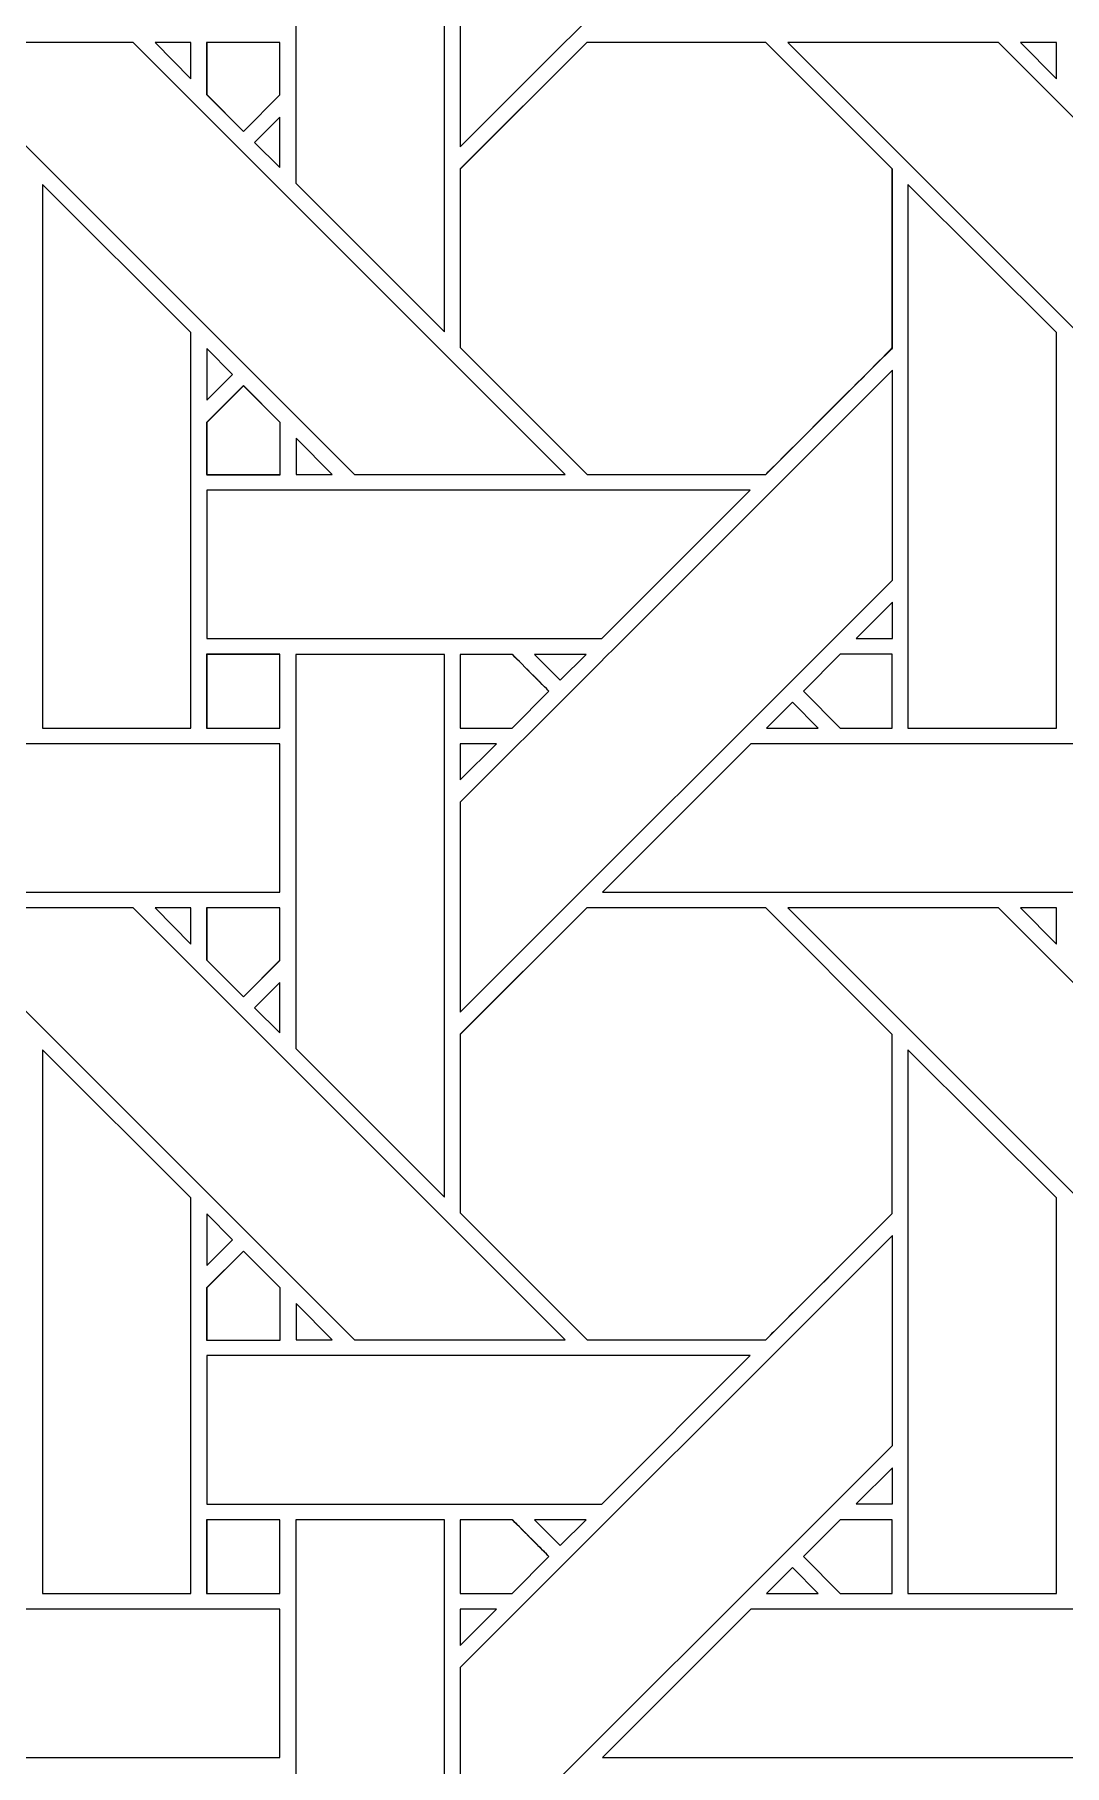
# Model space of a CAD drawing. Header units: inches. Extents: x 3.4 to 21.4, y 0.1 to 18.1.
# Drawn here: x 5.513 to 6.642, y 11.712 to 13.61 of the extents above; entities that cross this region are included whole.
import ezdxf

# ---------------------------------------------------------------- set-up
doc = ezdxf.new("R2010")
doc.units = ezdxf.units.IN
doc.header["$MEASUREMENT"] = 0
doc.layers.add('Design', color=7, linetype='Continuous', lineweight=0)

msp = doc.modelspace()

# ---------------------------------------------------------------- linework, layer by layer
at = {"layer": 'Design'}
for points, knots in [([(3.3829, 18.0948), (3.3829, 18.0948), (3.3829, 0.0948), (3.3829, 0.0948), (3.3829, 0.0948), (21.3829, 0.0948), (21.3829, 0.0948), (21.3829, 0.0948), (21.3829, 18.0948), (21.3829, 18.0948), (21.3829, 18.0948), (3.3829, 18.0948), (3.3829, 18.0948)], [0, 0, 0, 0, 1, 1, 1, 2, 2, 2, 3, 3, 3, 4, 4, 4, 4]), ([(4.2402, 17.2374), (4.2402, 17.2374), (4.2402, 0.9521), (4.2402, 0.9521), (4.2402, 0.9521), (20.5255, 0.9521), (20.5255, 0.9521), (20.5255, 0.9521), (20.5255, 17.2374), (20.5255, 17.2374), (20.5255, 17.2374), (4.2402, 17.2374), (4.2402, 17.2374)], [0, 0, 0, 0, 1, 1, 1, 2, 2, 2, 3, 3, 3, 4, 4, 4, 4]), ([(6.1154, 13.8528), (6.1567, 13.8939), (6.3965, 14.1338), (6.453, 14.1903), (6.453, 14.1903), (6.453, 13.9603), (6.453, 13.9603), (6.453, 13.9603), (5.9793, 13.4866), (5.9793, 13.4866), (5.9793, 13.4866), (5.9793, 13.7167), (5.9793, 13.7167), (5.9793, 13.7167), (6.1154, 13.8528), (6.1154, 13.8528)], [0, 0, 0, 0, 1, 1, 1, 2, 2, 2, 3, 3, 3, 4, 4, 4, 5, 5, 5, 5]), ([(5.9622, 13.8788), (5.9622, 13.8788), (5.9622, 13.2837), (5.9622, 13.2837), (5.9622, 13.2837), (5.7992, 13.4466), (5.7992, 13.4466), (5.7992, 13.4466), (5.7992, 13.8788), (5.7992, 13.8788), (5.7992, 13.8788), (5.9622, 13.8788), (5.9622, 13.8788)], [0, 0, 0, 0, 1, 1, 1, 2, 2, 2, 3, 3, 3, 4, 4, 4, 4]), ([(5.6207, 13.601), (5.6207, 13.601), (6.0943, 13.1273), (6.0943, 13.1273), (6.0943, 13.1273), (5.8633, 13.1273), (5.8633, 13.1273), (5.8633, 13.1273), (5.3897, 13.601), (5.3897, 13.601), (5.3897, 13.601), (5.6207, 13.601), (5.6207, 13.601)], [0, 0, 0, 0, 1, 1, 1, 2, 2, 2, 3, 3, 3, 4, 4, 4, 4]), ([(5.6842, 13.601), (5.6842, 13.601), (5.6842, 13.5611), (5.6842, 13.5611), (5.6842, 13.5611), (5.6448, 13.601), (5.6448, 13.601), (5.6448, 13.601), (5.6842, 13.601), (5.6842, 13.601)], [0, 0, 0, 0, 1, 1, 1, 2, 2, 2, 3, 3, 3, 3]), ([(5.7816, 13.601), (5.7816, 13.601), (5.7816, 13.5435), (5.7816, 13.5435), (5.7816, 13.5435), (5.7416, 13.5035), (5.7416, 13.5035), (5.7416, 13.5035), (5.7013, 13.5438), (5.7013, 13.5438), (5.7013, 13.5438), (5.7013, 13.601), (5.7013, 13.601), (5.7013, 13.601), (5.7816, 13.601), (5.7816, 13.601)], [0, 0, 0, 0, 1, 1, 1, 2, 2, 2, 3, 3, 3, 4, 4, 4, 5, 5, 5, 5]), ([(5.7418, 13.5034), (5.7418, 13.5034), (5.7014, 13.5438), (5.7014, 13.5438), (5.7014, 13.5438), (5.7014, 13.601), (5.7014, 13.601), (5.7014, 13.601), (5.7817, 13.601), (5.7817, 13.601), (5.7817, 13.601), (5.7817, 13.5434), (5.7817, 13.5434), (5.7817, 13.5434), (5.7418, 13.5034), (5.7418, 13.5034)], [0, 0, 0, 0, 1, 1, 1, 2, 2, 2, 3, 3, 3, 4, 4, 4, 5, 5, 5, 5]), ([(6.1179, 13.601), (6.1179, 13.601), (6.3142, 13.601), (6.3142, 13.601), (6.3142, 13.601), (6.4528, 13.4623), (6.4528, 13.4623), (6.4528, 13.4623), (6.4528, 13.2661), (6.4528, 13.2661), (6.435, 13.2482), (6.3231, 13.1364), (6.3141, 13.1274), (6.3141, 13.1274), (6.1184, 13.1274), (6.1184, 13.1274), (6.1184, 13.1274), (5.9792, 13.2667), (5.9792, 13.2667), (5.9792, 13.2667), (5.9792, 13.4623), (5.9792, 13.4623), (5.9792, 13.4623), (6.1179, 13.601), (6.1179, 13.601)], [0, 0, 0, 0, 1, 1, 1, 2, 2, 2, 3, 3, 3, 4, 4, 4, 5, 5, 5, 6, 6, 6, 7, 7, 7, 8, 8, 8, 8]), ([(5.9793, 13.4622), (5.9793, 13.4622), (6.1179, 13.601), (6.1179, 13.601), (6.1179, 13.601), (6.3142, 13.601), (6.3142, 13.601), (6.3142, 13.601), (6.453, 13.4622), (6.453, 13.4622), (6.453, 13.4622), (6.453, 13.266), (6.453, 13.266), (6.4353, 13.2482), (6.3233, 13.1364), (6.3143, 13.1273), (6.3143, 13.1273), (6.1186, 13.1273), (6.1186, 13.1273), (6.1186, 13.1273), (5.9793, 13.2666), (5.9793, 13.2666), (5.9793, 13.2666), (5.9793, 13.4622), (5.9793, 13.4622)], [0, 0, 0, 0, 1, 1, 1, 2, 2, 2, 3, 3, 3, 4, 4, 4, 5, 5, 5, 6, 6, 6, 7, 7, 7, 8, 8, 8, 8]), ([(6.5694, 13.601), (6.5694, 13.601), (7.043, 13.1273), (7.043, 13.1273), (7.043, 13.1273), (6.812, 13.1273), (6.812, 13.1273), (6.812, 13.1273), (6.3385, 13.601), (6.3385, 13.601), (6.3385, 13.601), (6.5694, 13.601), (6.5694, 13.601)], [0, 0, 0, 0, 1, 1, 1, 2, 2, 2, 3, 3, 3, 4, 4, 4, 4]), ([(6.633, 13.601), (6.633, 13.601), (6.633, 13.5611), (6.633, 13.5611), (6.633, 13.5611), (6.5935, 13.601), (6.5935, 13.601), (6.5935, 13.601), (6.633, 13.601), (6.633, 13.601)], [0, 0, 0, 0, 1, 1, 1, 2, 2, 2, 3, 3, 3, 3]), ([(5.7817, 13.5191), (5.7817, 13.5191), (5.7817, 13.464), (5.7817, 13.464), (5.7817, 13.464), (5.7539, 13.4913), (5.7539, 13.4913), (5.7539, 13.4913), (5.7817, 13.5191), (5.7817, 13.5191)], [0, 0, 0, 0, 1, 1, 1, 2, 2, 2, 3, 3, 3, 3]), ([(5.6841, 13.283), (5.6841, 13.283), (5.6841, 12.8493), (5.6841, 12.8493), (5.6841, 12.8493), (5.5214, 12.8493), (5.5214, 12.8493), (5.5214, 12.8493), (5.5214, 13.4452), (5.5214, 13.4452), (5.5214, 13.4452), (5.6841, 13.283), (5.6841, 13.283)], [0, 0, 0, 0, 1, 1, 1, 2, 2, 2, 3, 3, 3, 4, 4, 4, 4]), ([(6.6329, 13.283), (6.6329, 13.283), (6.6329, 12.8493), (6.6329, 12.8493), (6.6329, 12.8493), (6.4701, 12.8493), (6.4701, 12.8493), (6.4701, 12.8493), (6.4701, 13.4452), (6.4701, 13.4452), (6.4701, 13.4452), (6.6329, 13.283), (6.6329, 13.283)], [0, 0, 0, 0, 1, 1, 1, 2, 2, 2, 3, 3, 3, 4, 4, 4, 4]), ([(5.7015, 13.2088), (5.7015, 13.2088), (5.7015, 13.2655), (5.7015, 13.2655), (5.7015, 13.2655), (5.7296, 13.2369), (5.7296, 13.2369), (5.7296, 13.2369), (5.7015, 13.2088), (5.7015, 13.2088)], [0, 0, 0, 0, 1, 1, 1, 2, 2, 2, 3, 3, 3, 3]), ([(6.1154, 12.904), (6.1567, 12.9451), (6.3965, 13.1851), (6.453, 13.2416), (6.453, 13.2416), (6.453, 13.0116), (6.453, 13.0116), (6.453, 13.0116), (5.9793, 12.5379), (5.9793, 12.5379), (5.9793, 12.5379), (5.9793, 12.768), (5.9793, 12.768), (5.9793, 12.768), (6.1154, 12.904), (6.1154, 12.904)], [0, 0, 0, 0, 1, 1, 1, 2, 2, 2, 3, 3, 3, 4, 4, 4, 5, 5, 5, 5]), ([(5.782, 13.1845), (5.782, 13.1845), (5.782, 13.1272), (5.782, 13.1272), (5.782, 13.1272), (5.7013, 13.1272), (5.7013, 13.1272), (5.7013, 13.1272), (5.7013, 13.1845), (5.7013, 13.1845), (5.7013, 13.1845), (5.7416, 13.2248), (5.7416, 13.2248), (5.7416, 13.2248), (5.782, 13.1845), (5.782, 13.1845)], [0, 0, 0, 0, 1, 1, 1, 2, 2, 2, 3, 3, 3, 4, 4, 4, 5, 5, 5, 5]), ([(5.7418, 13.2247), (5.7418, 13.2247), (5.7821, 13.1844), (5.7821, 13.1844), (5.7821, 13.1844), (5.7821, 13.1271), (5.7821, 13.1271), (5.7821, 13.1271), (5.7015, 13.1271), (5.7015, 13.1271), (5.7015, 13.1271), (5.7015, 13.1844), (5.7015, 13.1844), (5.7015, 13.1844), (5.7418, 13.2247), (5.7418, 13.2247)], [0, 0, 0, 0, 1, 1, 1, 2, 2, 2, 3, 3, 3, 4, 4, 4, 5, 5, 5, 5]), ([(5.7994, 13.1273), (5.7994, 13.1273), (5.7994, 13.1671), (5.7994, 13.1671), (5.7994, 13.1671), (5.8391, 13.1273), (5.8391, 13.1273), (5.8391, 13.1273), (5.7994, 13.1273), (5.7994, 13.1273)], [0, 0, 0, 0, 1, 1, 1, 2, 2, 2, 3, 3, 3, 3]), ([(5.7015, 12.9474), (5.7015, 12.9474), (5.7015, 13.1101), (5.7015, 13.1101), (5.7015, 13.1101), (6.2972, 13.1101), (6.2972, 13.1101), (6.2972, 13.1101), (6.1344, 12.9474), (6.1344, 12.9474), (6.1344, 12.9474), (5.7015, 12.9474), (5.7015, 12.9474)], [0, 0, 0, 0, 1, 1, 1, 2, 2, 2, 3, 3, 3, 4, 4, 4, 4]), ([(6.4132, 12.9474), (6.4132, 12.9474), (6.453, 12.9872), (6.453, 12.9872), (6.453, 12.9872), (6.453, 12.9474), (6.453, 12.9474), (6.453, 12.9474), (6.4132, 12.9474), (6.4132, 12.9474)], [0, 0, 0, 0, 1, 1, 1, 2, 2, 2, 3, 3, 3, 3]), ([(5.7816, 12.9302), (5.7816, 12.9302), (5.7816, 12.8494), (5.7816, 12.8494), (5.7816, 12.8494), (5.7013, 12.8494), (5.7013, 12.8494), (5.7013, 12.8494), (5.7013, 12.9302), (5.7013, 12.9302), (5.7013, 12.9302), (5.7816, 12.9302), (5.7816, 12.9302)], [0, 0, 0, 0, 1, 1, 1, 2, 2, 2, 3, 3, 3, 4, 4, 4, 4]), ([(5.7817, 12.9301), (5.7817, 12.9301), (5.7817, 12.8493), (5.7817, 12.8493), (5.7817, 12.8493), (5.7015, 12.8493), (5.7015, 12.8493), (5.7015, 12.8493), (5.7015, 12.9301), (5.7015, 12.9301), (5.7015, 12.9301), (5.7817, 12.9301), (5.7817, 12.9301)], [0, 0, 0, 0, 1, 1, 1, 2, 2, 2, 3, 3, 3, 4, 4, 4, 4]), ([(5.9622, 12.9301), (5.9622, 12.9301), (5.9622, 12.335), (5.9622, 12.335), (5.9622, 12.335), (5.7992, 12.4979), (5.7992, 12.4979), (5.7992, 12.4979), (5.7992, 12.9301), (5.7992, 12.9301), (5.7992, 12.9301), (5.9622, 12.9301), (5.9622, 12.9301)], [0, 0, 0, 0, 1, 1, 1, 2, 2, 2, 3, 3, 3, 4, 4, 4, 4]), ([(6.0766, 12.8898), (6.0766, 12.8898), (6.0362, 12.8494), (6.0362, 12.8494), (6.0362, 12.8494), (5.9792, 12.8494), (5.9792, 12.8494), (5.9792, 12.8494), (5.9792, 12.9301), (5.9792, 12.9301), (5.9792, 12.9301), (6.0363, 12.9301), (6.0363, 12.9301), (6.0414, 12.925), (6.0722, 12.8942), (6.0766, 12.8898)], [0, 0, 0, 0, 1, 1, 1, 2, 2, 2, 3, 3, 3, 4, 4, 4, 5, 5, 5, 5]), ([(5.9792, 12.9301), (5.9792, 12.9301), (6.0363, 12.9301), (6.0363, 12.9301), (6.0416, 12.9249), (6.0724, 12.8941), (6.0766, 12.8898), (6.0766, 12.8898), (6.0362, 12.8494), (6.0362, 12.8494), (6.0362, 12.8494), (5.9792, 12.8494), (5.9792, 12.8494), (5.9792, 12.8494), (5.9792, 12.9301), (5.9792, 12.9301)], [0, 0, 0, 0, 1, 1, 1, 2, 2, 2, 3, 3, 3, 4, 4, 4, 5, 5, 5, 5]), ([(6.0889, 12.9019), (6.0889, 12.9019), (6.0607, 12.9301), (6.0607, 12.9301), (6.0607, 12.9301), (6.1172, 12.9301), (6.1172, 12.9301), (6.1172, 12.9301), (6.0889, 12.9019), (6.0889, 12.9019)], [0, 0, 0, 0, 1, 1, 1, 2, 2, 2, 3, 3, 3, 3]), ([(6.3958, 12.8494), (6.3958, 12.8494), (6.3554, 12.8897), (6.3554, 12.8897), (6.3554, 12.8897), (6.3959, 12.9302), (6.3959, 12.9302), (6.3959, 12.9302), (6.4529, 12.9302), (6.4529, 12.9302), (6.4529, 12.9302), (6.4529, 12.8494), (6.4529, 12.8494), (6.4529, 12.8494), (6.3958, 12.8494), (6.3958, 12.8494)], [0, 0, 0, 0, 1, 1, 1, 2, 2, 2, 3, 3, 3, 4, 4, 4, 5, 5, 5, 5]), ([(6.3554, 12.8897), (6.3554, 12.8897), (6.3959, 12.9302), (6.3959, 12.9302), (6.3959, 12.9302), (6.4529, 12.9302), (6.4529, 12.9302), (6.4529, 12.9302), (6.4529, 12.8494), (6.4529, 12.8494), (6.4529, 12.8494), (6.3958, 12.8494), (6.3958, 12.8494), (6.3958, 12.8494), (6.3554, 12.8897), (6.3554, 12.8897)], [0, 0, 0, 0, 1, 1, 1, 2, 2, 2, 3, 3, 3, 4, 4, 4, 5, 5, 5, 5]), ([(6.3716, 12.8493), (6.3716, 12.8493), (6.3151, 12.8493), (6.3151, 12.8493), (6.3151, 12.8493), (6.3434, 12.8776), (6.3434, 12.8776), (6.3434, 12.8776), (6.3716, 12.8493), (6.3716, 12.8493)], [0, 0, 0, 0, 1, 1, 1, 2, 2, 2, 3, 3, 3, 3]), ([(5.3493, 12.8322), (5.3493, 12.8322), (5.7817, 12.8322), (5.7817, 12.8322), (5.7817, 12.8322), (5.7817, 12.6694), (5.7817, 12.6694), (5.7817, 12.6694), (5.1864, 12.6694), (5.1864, 12.6694), (5.1864, 12.6694), (5.3493, 12.8322), (5.3493, 12.8322)], [0, 0, 0, 0, 1, 1, 1, 2, 2, 2, 3, 3, 3, 4, 4, 4, 4]), ([(5.9793, 12.7924), (5.9793, 12.7924), (5.9793, 12.8322), (5.9793, 12.8322), (5.9793, 12.8322), (6.0191, 12.8322), (6.0191, 12.8322), (6.0191, 12.8322), (5.9793, 12.7924), (5.9793, 12.7924)], [0, 0, 0, 0, 1, 1, 1, 2, 2, 2, 3, 3, 3, 3]), ([(6.298, 12.8322), (6.298, 12.8322), (6.7304, 12.8322), (6.7304, 12.8322), (6.7304, 12.8322), (6.7304, 12.6694), (6.7304, 12.6694), (6.7304, 12.6694), (6.1351, 12.6694), (6.1351, 12.6694), (6.1351, 12.6694), (6.298, 12.8322), (6.298, 12.8322)], [0, 0, 0, 0, 1, 1, 1, 2, 2, 2, 3, 3, 3, 4, 4, 4, 4]), ([(5.6207, 12.6522), (5.6207, 12.6522), (6.0943, 12.1786), (6.0943, 12.1786), (6.0943, 12.1786), (5.8633, 12.1786), (5.8633, 12.1786), (5.8633, 12.1786), (5.3897, 12.6522), (5.3897, 12.6522), (5.3897, 12.6522), (5.6207, 12.6522), (5.6207, 12.6522)], [0, 0, 0, 0, 1, 1, 1, 2, 2, 2, 3, 3, 3, 4, 4, 4, 4]), ([(5.6842, 12.6522), (5.6842, 12.6522), (5.6842, 12.6124), (5.6842, 12.6124), (5.6842, 12.6124), (5.6448, 12.6522), (5.6448, 12.6522), (5.6448, 12.6522), (5.6842, 12.6522), (5.6842, 12.6522)], [0, 0, 0, 0, 1, 1, 1, 2, 2, 2, 3, 3, 3, 3]), ([(5.7816, 12.6523), (5.7816, 12.6523), (5.7816, 12.5947), (5.7816, 12.5947), (5.7816, 12.5947), (5.7416, 12.5548), (5.7416, 12.5548), (5.7416, 12.5548), (5.7013, 12.5951), (5.7013, 12.5951), (5.7013, 12.5951), (5.7013, 12.6523), (5.7013, 12.6523), (5.7013, 12.6523), (5.7816, 12.6523), (5.7816, 12.6523)], [0, 0, 0, 0, 1, 1, 1, 2, 2, 2, 3, 3, 3, 4, 4, 4, 5, 5, 5, 5]), ([(5.7418, 12.5547), (5.7418, 12.5547), (5.7014, 12.595), (5.7014, 12.595), (5.7014, 12.595), (5.7014, 12.6522), (5.7014, 12.6522), (5.7014, 12.6522), (5.7817, 12.6522), (5.7817, 12.6522), (5.7817, 12.6522), (5.7817, 12.5946), (5.7817, 12.5946), (5.7817, 12.5946), (5.7418, 12.5547), (5.7418, 12.5547)], [0, 0, 0, 0, 1, 1, 1, 2, 2, 2, 3, 3, 3, 4, 4, 4, 5, 5, 5, 5]), ([(6.1179, 12.6523), (6.1179, 12.6523), (6.3142, 12.6523), (6.3142, 12.6523), (6.3142, 12.6523), (6.4529, 12.5135), (6.4529, 12.5135), (6.4529, 12.5135), (6.4529, 12.3173), (6.4529, 12.3173), (6.4351, 12.2994), (6.3232, 12.1877), (6.3143, 12.1787), (6.3143, 12.1787), (6.1185, 12.1787), (6.1185, 12.1787), (6.1185, 12.1787), (5.9792, 12.3179), (5.9792, 12.3179), (5.9792, 12.3179), (5.9792, 12.5136), (5.9792, 12.5136), (5.9792, 12.5136), (6.1179, 12.6523), (6.1179, 12.6523)], [0, 0, 0, 0, 1, 1, 1, 2, 2, 2, 3, 3, 3, 4, 4, 4, 5, 5, 5, 6, 6, 6, 7, 7, 7, 8, 8, 8, 8]), ([(5.9793, 12.5135), (5.9793, 12.5135), (6.1179, 12.6523), (6.1179, 12.6523), (6.1179, 12.6523), (6.3142, 12.6523), (6.3142, 12.6523), (6.3142, 12.6523), (6.4529, 12.5135), (6.4529, 12.5135), (6.4529, 12.5135), (6.4529, 12.3173), (6.4529, 12.3173), (6.435, 12.2993), (6.3232, 12.1876), (6.3143, 12.1787), (6.3143, 12.1787), (6.1185, 12.1787), (6.1185, 12.1787), (6.1185, 12.1787), (5.9793, 12.3178), (5.9793, 12.3178), (5.9793, 12.3178), (5.9793, 12.5135), (5.9793, 12.5135)], [0, 0, 0, 0, 1, 1, 1, 2, 2, 2, 3, 3, 3, 4, 4, 4, 5, 5, 5, 6, 6, 6, 7, 7, 7, 8, 8, 8, 8]), ([(6.5694, 12.6522), (6.5694, 12.6522), (7.043, 12.1786), (7.043, 12.1786), (7.043, 12.1786), (6.812, 12.1786), (6.812, 12.1786), (6.812, 12.1786), (6.3385, 12.6522), (6.3385, 12.6522), (6.3385, 12.6522), (6.5694, 12.6522), (6.5694, 12.6522)], [0, 0, 0, 0, 1, 1, 1, 2, 2, 2, 3, 3, 3, 4, 4, 4, 4]), ([(6.633, 12.6522), (6.633, 12.6522), (6.633, 12.6124), (6.633, 12.6124), (6.633, 12.6124), (6.5935, 12.6522), (6.5935, 12.6522), (6.5935, 12.6522), (6.633, 12.6522), (6.633, 12.6522)], [0, 0, 0, 0, 1, 1, 1, 2, 2, 2, 3, 3, 3, 3]), ([(5.7817, 12.5704), (5.7817, 12.5704), (5.7817, 12.5152), (5.7817, 12.5152), (5.7817, 12.5152), (5.7539, 12.5426), (5.7539, 12.5426), (5.7539, 12.5426), (5.7817, 12.5704), (5.7817, 12.5704)], [0, 0, 0, 0, 1, 1, 1, 2, 2, 2, 3, 3, 3, 3]), ([(5.6841, 12.3343), (5.6841, 12.3343), (5.6841, 11.9006), (5.6841, 11.9006), (5.6841, 11.9006), (5.5214, 11.9006), (5.5214, 11.9006), (5.5214, 11.9006), (5.5214, 12.4964), (5.5214, 12.4964), (5.5214, 12.4964), (5.6841, 12.3343), (5.6841, 12.3343)], [0, 0, 0, 0, 1, 1, 1, 2, 2, 2, 3, 3, 3, 4, 4, 4, 4]), ([(6.6329, 12.3343), (6.6329, 12.3343), (6.6329, 11.9006), (6.6329, 11.9006), (6.6329, 11.9006), (6.4701, 11.9006), (6.4701, 11.9006), (6.4701, 11.9006), (6.4701, 12.4964), (6.4701, 12.4964), (6.4701, 12.4964), (6.6329, 12.3343), (6.6329, 12.3343)], [0, 0, 0, 0, 1, 1, 1, 2, 2, 2, 3, 3, 3, 4, 4, 4, 4]), ([(5.7015, 12.26), (5.7015, 12.26), (5.7015, 12.3168), (5.7015, 12.3168), (5.7015, 12.3168), (5.7296, 12.2882), (5.7296, 12.2882), (5.7296, 12.2882), (5.7015, 12.26), (5.7015, 12.26)], [0, 0, 0, 0, 1, 1, 1, 2, 2, 2, 3, 3, 3, 3]), ([(5.9793, 11.8193), (5.9793, 11.8193), (6.453, 12.2929), (6.453, 12.2929), (6.453, 12.2929), (6.453, 12.0628), (6.453, 12.0628), (6.453, 12.0628), (5.9793, 11.5892), (5.9793, 11.5892), (5.9793, 11.5892), (5.9793, 11.8193), (5.9793, 11.8193)], [0, 0, 0, 0, 1, 1, 1, 2, 2, 2, 3, 3, 3, 4, 4, 4, 4]), ([(5.782, 12.2357), (5.782, 12.2357), (5.782, 12.1784), (5.782, 12.1784), (5.782, 12.1784), (5.7013, 12.1784), (5.7013, 12.1784), (5.7013, 12.1784), (5.7013, 12.2357), (5.7013, 12.2357), (5.7013, 12.2357), (5.7416, 12.276), (5.7416, 12.276), (5.7416, 12.276), (5.782, 12.2357), (5.782, 12.2357)], [0, 0, 0, 0, 1, 1, 1, 2, 2, 2, 3, 3, 3, 4, 4, 4, 5, 5, 5, 5]), ([(5.7418, 12.276), (5.7418, 12.276), (5.7821, 12.2357), (5.7821, 12.2357), (5.7821, 12.2357), (5.7821, 12.1784), (5.7821, 12.1784), (5.7821, 12.1784), (5.7015, 12.1784), (5.7015, 12.1784), (5.7015, 12.1784), (5.7015, 12.2356), (5.7015, 12.2356), (5.7015, 12.2356), (5.7418, 12.276), (5.7418, 12.276)], [0, 0, 0, 0, 1, 1, 1, 2, 2, 2, 3, 3, 3, 4, 4, 4, 5, 5, 5, 5]), ([(5.7994, 12.1786), (5.7994, 12.1786), (5.7994, 12.2184), (5.7994, 12.2184), (5.7994, 12.2184), (5.8391, 12.1786), (5.8391, 12.1786), (5.8391, 12.1786), (5.7994, 12.1786), (5.7994, 12.1786)], [0, 0, 0, 0, 1, 1, 1, 2, 2, 2, 3, 3, 3, 3]), ([(5.7015, 11.9986), (5.7015, 11.9986), (5.7015, 12.1613), (5.7015, 12.1613), (5.7015, 12.1613), (6.2972, 12.1613), (6.2972, 12.1613), (6.2972, 12.1613), (6.1344, 11.9986), (6.1344, 11.9986), (6.1344, 11.9986), (5.7015, 11.9986), (5.7015, 11.9986)], [0, 0, 0, 0, 1, 1, 1, 2, 2, 2, 3, 3, 3, 4, 4, 4, 4]), ([(6.4132, 11.9987), (6.4132, 11.9987), (6.453, 12.0384), (6.453, 12.0384), (6.453, 12.0384), (6.453, 11.9987), (6.453, 11.9987), (6.453, 11.9987), (6.4132, 11.9987), (6.4132, 11.9987)], [0, 0, 0, 0, 1, 1, 1, 2, 2, 2, 3, 3, 3, 3]), ([(5.7816, 11.9814), (5.7816, 11.9814), (5.7816, 11.9006), (5.7816, 11.9006), (5.7816, 11.9006), (5.7013, 11.9006), (5.7013, 11.9006), (5.7013, 11.9006), (5.7013, 11.9814), (5.7013, 11.9814), (5.7013, 11.9814), (5.7816, 11.9814), (5.7816, 11.9814)], [0, 0, 0, 0, 1, 1, 1, 2, 2, 2, 3, 3, 3, 4, 4, 4, 4]), ([(5.7817, 11.9814), (5.7817, 11.9814), (5.7817, 11.9006), (5.7817, 11.9006), (5.7817, 11.9006), (5.7015, 11.9006), (5.7015, 11.9006), (5.7015, 11.9006), (5.7015, 11.9814), (5.7015, 11.9814), (5.7015, 11.9814), (5.7817, 11.9814), (5.7817, 11.9814)], [0, 0, 0, 0, 1, 1, 1, 2, 2, 2, 3, 3, 3, 4, 4, 4, 4]), ([(5.9622, 11.9814), (5.9622, 11.9814), (5.9622, 11.3863), (5.9622, 11.3863), (5.9622, 11.3863), (5.7992, 11.5492), (5.7992, 11.5492), (5.7992, 11.5492), (5.7992, 11.9814), (5.7992, 11.9814), (5.7992, 11.9814), (5.9622, 11.9814), (5.9622, 11.9814)], [0, 0, 0, 0, 1, 1, 1, 2, 2, 2, 3, 3, 3, 4, 4, 4, 4]), ([(5.9792, 11.9006), (5.9792, 11.9006), (5.9792, 11.9814), (5.9792, 11.9814), (5.9792, 11.9814), (6.0363, 11.9814), (6.0363, 11.9814), (6.0414, 11.9763), (6.0722, 11.9455), (6.0766, 11.9411), (6.0766, 11.9411), (6.0362, 11.9006), (6.0362, 11.9006), (6.0362, 11.9006), (5.9792, 11.9006), (5.9792, 11.9006)], [0, 0, 0, 0, 1, 1, 1, 2, 2, 2, 3, 3, 3, 4, 4, 4, 5, 5, 5, 5]), ([(6.0613, 11.9564), (6.0671, 11.9506), (6.0726, 11.9451), (6.0766, 11.9411), (6.0766, 11.9411), (6.0362, 11.9006), (6.0362, 11.9006), (6.0362, 11.9006), (5.9792, 11.9006), (5.9792, 11.9006), (5.9792, 11.9006), (5.9792, 11.9814), (5.9792, 11.9814), (5.9792, 11.9814), (6.0363, 11.9814), (6.0363, 11.9814), (6.0418, 11.976), (6.0519, 11.9659), (6.0613, 11.9564)], [0, 0, 0, 0, 1, 1, 1, 2, 2, 2, 3, 3, 3, 4, 4, 4, 5, 5, 5, 6, 6, 6, 6]), ([(6.0607, 11.9814), (6.0607, 11.9814), (6.1172, 11.9814), (6.1172, 11.9814), (6.1172, 11.9814), (6.0889, 11.9532), (6.0889, 11.9532), (6.0889, 11.9532), (6.0607, 11.9814), (6.0607, 11.9814)], [0, 0, 0, 0, 1, 1, 1, 2, 2, 2, 3, 3, 3, 3]), ([(6.3958, 11.9006), (6.3958, 11.9006), (6.3554, 11.941), (6.3554, 11.941), (6.3554, 11.941), (6.3959, 11.9814), (6.3959, 11.9814), (6.3959, 11.9814), (6.4529, 11.9814), (6.4529, 11.9814), (6.4529, 11.9814), (6.4529, 11.9006), (6.4529, 11.9006), (6.4529, 11.9006), (6.3958, 11.9006), (6.3958, 11.9006)], [0, 0, 0, 0, 1, 1, 1, 2, 2, 2, 3, 3, 3, 4, 4, 4, 5, 5, 5, 5]), ([(6.3554, 11.941), (6.3554, 11.941), (6.3959, 11.9814), (6.3959, 11.9814), (6.3959, 11.9814), (6.4529, 11.9814), (6.4529, 11.9814), (6.4529, 11.9814), (6.4529, 11.9006), (6.4529, 11.9006), (6.4529, 11.9006), (6.3958, 11.9006), (6.3958, 11.9006), (6.3958, 11.9006), (6.3554, 11.941), (6.3554, 11.941)], [0, 0, 0, 0, 1, 1, 1, 2, 2, 2, 3, 3, 3, 4, 4, 4, 5, 5, 5, 5]), ([(6.3716, 11.9006), (6.3716, 11.9006), (6.3151, 11.9006), (6.3151, 11.9006), (6.3151, 11.9006), (6.3434, 11.9289), (6.3434, 11.9289), (6.3434, 11.9289), (6.3716, 11.9006), (6.3716, 11.9006)], [0, 0, 0, 0, 1, 1, 1, 2, 2, 2, 3, 3, 3, 3]), ([(5.3493, 11.8835), (5.3493, 11.8835), (5.7817, 11.8835), (5.7817, 11.8835), (5.7817, 11.8835), (5.7817, 11.7206), (5.7817, 11.7206), (5.7817, 11.7206), (5.1864, 11.7206), (5.1864, 11.7206), (5.1864, 11.7206), (5.3493, 11.8835), (5.3493, 11.8835)], [0, 0, 0, 0, 1, 1, 1, 2, 2, 2, 3, 3, 3, 4, 4, 4, 4]), ([(6.0191, 11.8835), (6.0191, 11.8835), (5.9793, 11.8436), (5.9793, 11.8436), (5.9793, 11.8436), (5.9793, 11.8835), (5.9793, 11.8835), (5.9793, 11.8835), (6.0191, 11.8835), (6.0191, 11.8835)], [0, 0, 0, 0, 1, 1, 1, 2, 2, 2, 3, 3, 3, 3]), ([(6.298, 11.8835), (6.298, 11.8835), (6.7304, 11.8835), (6.7304, 11.8835), (6.7304, 11.8835), (6.7304, 11.7206), (6.7304, 11.7206), (6.7304, 11.7206), (6.1351, 11.7206), (6.1351, 11.7206), (6.1351, 11.7206), (6.298, 11.8835), (6.298, 11.8835)], [0, 0, 0, 0, 1, 1, 1, 2, 2, 2, 3, 3, 3, 4, 4, 4, 4])]:
    msp.add_open_spline(points, degree=3, knots=knots, dxfattribs=at)

doc.saveas('drawing.dxf')
